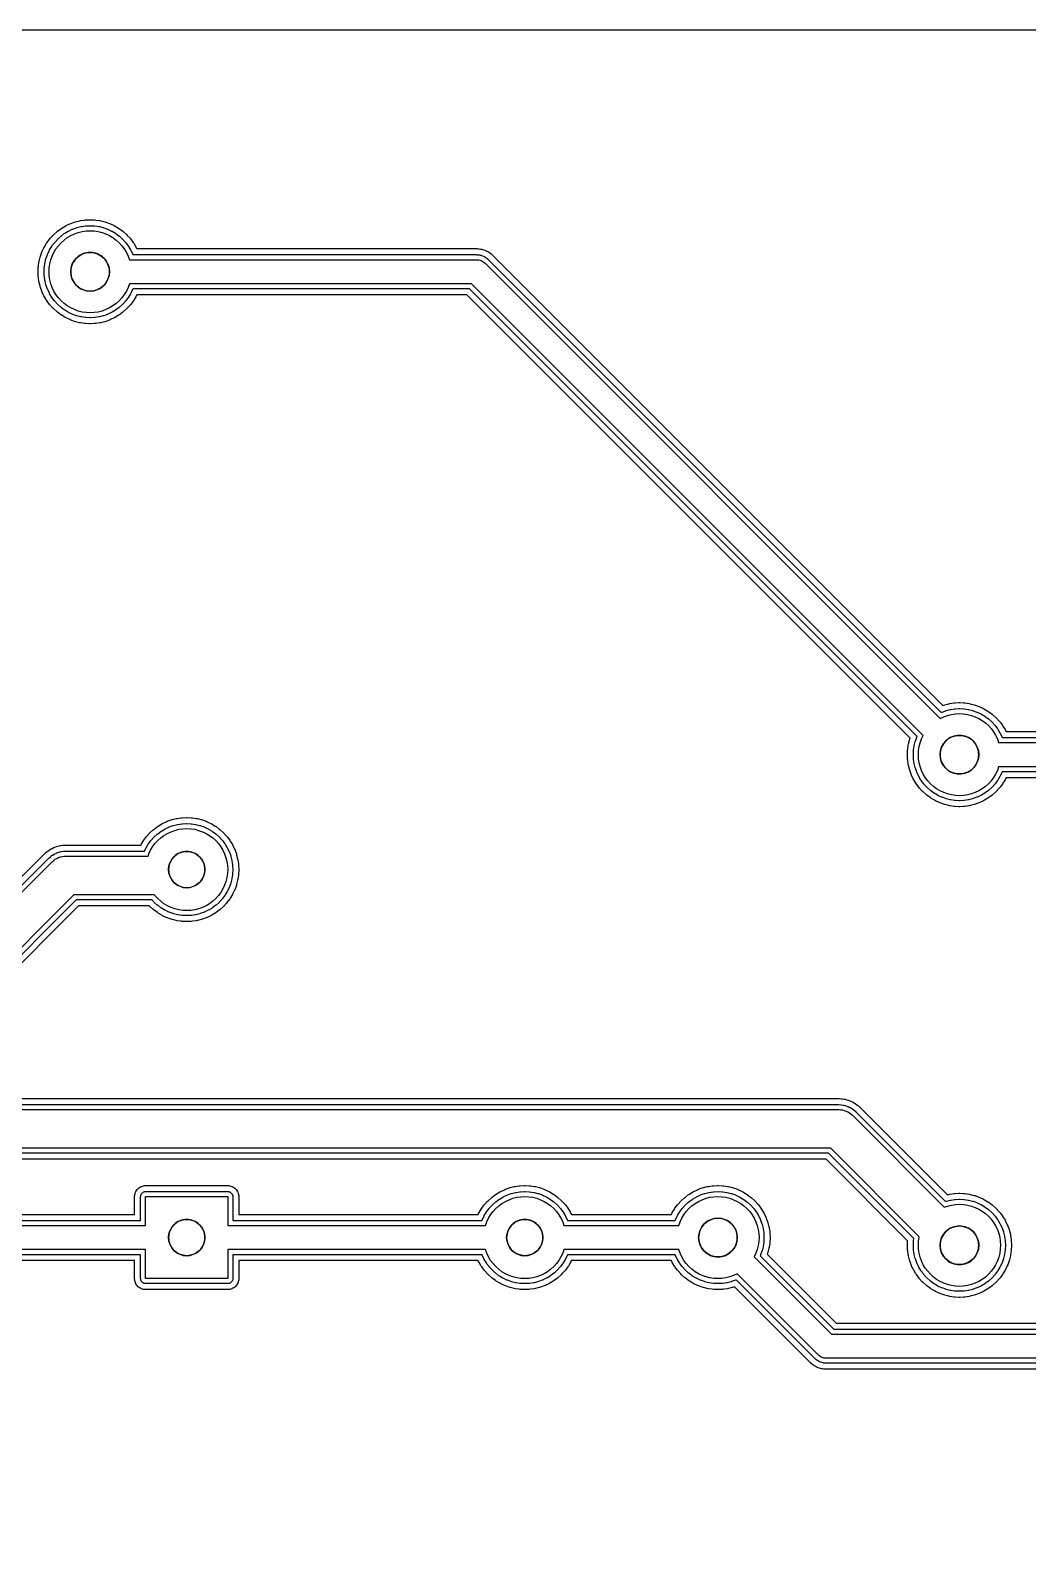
# Model space of a CAD drawing. Header units: millimetres. Extents: x -3 to 103, y -3 to 78.
# Drawn here: x 36.76 to 57.41, y 43.64 to 75 of the extents above; entities that cross this region are included whole.
import ezdxf

# ---------------------------------------------------------------- set-up
doc = ezdxf.new("R2010")
doc.units = ezdxf.units.MM
for name, color, linetype in [('COPPER', 1, 'Continuous'), ('DRILL_0p75mm', 5, 'Continuous'), ('DRILL_0p80mm', 5, 'Continuous'), ('ISO_PASS1', 2, 'Continuous'), ('ISO_PASS2', 6, 'Continuous'), ('OUTLINE', 7, 'Continuous')]:
    doc.layers.add(name, color=color, linetype=linetype)

msp = doc.modelspace()

# ---------------------------------------------------------------- linework, layer by layer
at = {"layer": 'COPPER'}
for points in [[(81.646, 59.75), (56.812, 59.75), (56.785, 59.675), (56.75, 59.599), (56.707, 59.528), (56.657, 59.461), (56.601, 59.399), (56.539, 59.343), (56.472, 59.293), (56.401, 59.25), (56.325, 59.215), (56.247, 59.187), (56.166, 59.166), (56.083, 59.154), (56, 59.15), (55.917, 59.154), (55.834, 59.166), (55.753, 59.187), (55.675, 59.215), (55.599, 59.25), (55.528, 59.293), (55.461, 59.343), (55.399, 59.399), (55.343, 59.461), (55.293, 59.528), (55.25, 59.599), (55.215, 59.675), (55.187, 59.753), (55.166, 59.834), (55.154, 59.917), (55.15, 60), (55.154, 60.083), (55.166, 60.166), (55.187, 60.247), (55.215, 60.325), (55.249, 60.398), (45.896, 69.75), (38.812, 69.75), (38.785, 69.675), (38.75, 69.599), (38.707, 69.528), (38.657, 69.461), (38.601, 69.399), (38.539, 69.343), (38.472, 69.293), (38.401, 69.25), (38.325, 69.215), (38.247, 69.187), (38.166, 69.166), (38.083, 69.154), (38, 69.15), (37.917, 69.154), (37.834, 69.166), (37.753, 69.187), (37.675, 69.215), (37.599, 69.25), (37.528, 69.293), (37.461, 69.343), (37.399, 69.399), (37.343, 69.461), (37.293, 69.528), (37.25, 69.599), (37.215, 69.675), (37.187, 69.753), (37.166, 69.834), (37.154, 69.917), (37.15, 70), (37.154, 70.083), (37.166, 70.166), (37.187, 70.247), (37.215, 70.325), (37.25, 70.401), (37.293, 70.472), (37.343, 70.539), (37.399, 70.601), (37.461, 70.657), (37.528, 70.707), (37.599, 70.75), (37.675, 70.785), (37.753, 70.813), (37.834, 70.834), (37.917, 70.846), (38, 70.85), (38.083, 70.846), (38.166, 70.834), (38.247, 70.813), (38.325, 70.785), (38.401, 70.75), (38.472, 70.707), (38.539, 70.657), (38.601, 70.601), (38.657, 70.539), (38.707, 70.472), (38.75, 70.401), (38.785, 70.325), (38.812, 70.25), (46, 70.25), (46.025, 70.249), (46.049, 70.245), (46.073, 70.239), (46.096, 70.231), (46.118, 70.22), (46.139, 70.208), (46.159, 70.193), (46.177, 70.177), (55.602, 60.751), (55.675, 60.785), (55.753, 60.813), (55.834, 60.834), (55.917, 60.846), (56, 60.85), (56.083, 60.846), (56.166, 60.834), (56.247, 60.813), (56.325, 60.785), (56.401, 60.75), (56.472, 60.707), (56.539, 60.657), (56.601, 60.601), (56.657, 60.539), (56.707, 60.472), (56.75, 60.401), (56.785, 60.325), (56.812, 60.25), (81.75, 60.25)], [(35.247, 55.813), (37.217, 57.783), (37.246, 57.809), (37.278, 57.833), (37.311, 57.853), (37.347, 57.87), (37.384, 57.883), (37.422, 57.892), (37.461, 57.898), (37.5, 57.9), (39.199, 57.9), (39.215, 57.945), (39.25, 58.021), (39.293, 58.092), (39.343, 58.159), (39.399, 58.221), (39.461, 58.277), (39.528, 58.327), (39.599, 58.37), (39.675, 58.405), (39.753, 58.433), (39.834, 58.454), (39.917, 58.466), (40, 58.47), (40.083, 58.466), (40.166, 58.454), (40.247, 58.433), (40.325, 58.405), (40.401, 58.37), (40.472, 58.327), (40.539, 58.277), (40.601, 58.221), (40.657, 58.159), (40.707, 58.092), (40.75, 58.021), (40.785, 57.945), (40.813, 57.867), (40.834, 57.786), (40.846, 57.703), (40.85, 57.62), (40.846, 57.537), (40.834, 57.454), (40.813, 57.373), (40.785, 57.295), (40.75, 57.219), (40.707, 57.148), (40.657, 57.081), (40.601, 57.019), (40.539, 56.963), (40.472, 56.913), (40.401, 56.87), (40.325, 56.835), (40.247, 56.807), (40.166, 56.786), (40.083, 56.774), (40, 56.77), (39.917, 56.774), (39.834, 56.786), (39.753, 56.807), (39.675, 56.835), (39.599, 56.87), (39.528, 56.913), (39.461, 56.963), (39.399, 57.019), (39.343, 57.081), (39.329, 57.1), (37.666, 57.1), (35.813, 55.247)], [(29.25, 52.65), (53.5, 52.65), (53.539, 52.648), (53.578, 52.642), (53.616, 52.633), (53.653, 52.62), (53.689, 52.603), (53.722, 52.583), (53.754, 52.559), (53.783, 52.533), (55.686, 50.629), (55.753, 50.653), (55.834, 50.674), (55.917, 50.686), (56, 50.69), (56.083, 50.686), (56.166, 50.674), (56.247, 50.653), (56.325, 50.625), (56.401, 50.59), (56.472, 50.547), (56.539, 50.497), (56.601, 50.441), (56.657, 50.379), (56.707, 50.312), (56.75, 50.241), (56.785, 50.165), (56.813, 50.087), (56.834, 50.006), (56.846, 49.923), (56.85, 49.84), (56.846, 49.757), (56.834, 49.674), (56.813, 49.593), (56.785, 49.515), (56.75, 49.439), (56.707, 49.368), (56.657, 49.301), (56.601, 49.239), (56.539, 49.183), (56.472, 49.133), (56.401, 49.09), (56.325, 49.055), (56.247, 49.027), (56.166, 49.006), (56.083, 48.994), (56, 48.99), (55.917, 48.994), (55.834, 49.006), (55.753, 49.027), (55.675, 49.055), (55.599, 49.09), (55.528, 49.133), (55.461, 49.183), (55.399, 49.239), (55.343, 49.301), (55.293, 49.368), (55.25, 49.439), (55.215, 49.515), (55.187, 49.593), (55.166, 49.674), (55.154, 49.757), (55.15, 49.84), (55.154, 49.923), (55.166, 50.006), (55.169, 50.016), (53.334, 51.85), (29.416, 51.85)], [(35.812, 50.25), (39.15, 50.25), (39.15, 50.85), (40.85, 50.85), (40.85, 50.25), (46.188, 50.25), (46.215, 50.325), (46.25, 50.401), (46.293, 50.472), (46.343, 50.539), (46.399, 50.601), (46.461, 50.657), (46.528, 50.707), (46.599, 50.75), (46.675, 50.785), (46.753, 50.813), (46.834, 50.834), (46.917, 50.846), (47, 50.85), (47.083, 50.846), (47.166, 50.834), (47.247, 50.813), (47.325, 50.785), (47.401, 50.75), (47.472, 50.707), (47.539, 50.657), (47.601, 50.601), (47.657, 50.539), (47.707, 50.472), (47.75, 50.401), (47.785, 50.325), (47.812, 50.25), (50.188, 50.25), (50.215, 50.325), (50.25, 50.401), (50.293, 50.472), (50.343, 50.539), (50.399, 50.601), (50.461, 50.657), (50.528, 50.707), (50.599, 50.75), (50.675, 50.785), (50.753, 50.813), (50.834, 50.834), (50.917, 50.846), (51, 50.85), (51.083, 50.846), (51.166, 50.834), (51.247, 50.813), (51.325, 50.785), (51.401, 50.75), (51.472, 50.707), (51.539, 50.657), (51.601, 50.601), (51.657, 50.539), (51.707, 50.472), (51.75, 50.401), (51.785, 50.325), (51.813, 50.247), (51.834, 50.166), (51.846, 50.083), (51.85, 50), (51.846, 49.917), (51.834, 49.834), (51.813, 49.753), (51.785, 49.675), (51.751, 49.602), (53.354, 48), (66.75, 48)], [(66.646, 47.5), (53.25, 47.5), (53.225, 47.501), (53.201, 47.505), (53.177, 47.511), (53.154, 47.519), (53.132, 47.53), (53.111, 47.542), (53.091, 47.557), (53.073, 47.573), (51.398, 49.249), (51.325, 49.215), (51.247, 49.187), (51.166, 49.166), (51.083, 49.154), (51, 49.15), (50.917, 49.154), (50.834, 49.166), (50.753, 49.187), (50.675, 49.215), (50.599, 49.25), (50.528, 49.293), (50.461, 49.343), (50.399, 49.399), (50.343, 49.461), (50.293, 49.528), (50.25, 49.599), (50.215, 49.675), (50.188, 49.75), (47.812, 49.75), (47.785, 49.675), (47.75, 49.599), (47.707, 49.528), (47.657, 49.461), (47.601, 49.399), (47.539, 49.343), (47.472, 49.293), (47.401, 49.25), (47.325, 49.215), (47.247, 49.187), (47.166, 49.166), (47.083, 49.154), (47, 49.15), (46.917, 49.154), (46.834, 49.166), (46.753, 49.187), (46.675, 49.215), (46.599, 49.25), (46.528, 49.293), (46.461, 49.343), (46.399, 49.399), (46.343, 49.461), (46.293, 49.528), (46.25, 49.599), (46.215, 49.675), (46.188, 49.75), (40.85, 49.75), (40.85, 49.15), (39.15, 49.15), (39.15, 49.75), (35.812, 49.75)]]:
    msp.add_lwpolyline(points, dxfattribs=at)
for points in [[(37.667, 70.222), (37.647, 70.189), (37.63, 70.153), (37.617, 70.116), (37.608, 70.078), (37.602, 70.039), (37.6, 70), (37.602, 69.961), (37.608, 69.922), (37.617, 69.884), (37.63, 69.847), (37.647, 69.811), (37.667, 69.778), (37.691, 69.746), (37.717, 69.717), (37.746, 69.691), (37.778, 69.667), (37.811, 69.647), (37.847, 69.63), (37.884, 69.617), (37.922, 69.608), (37.961, 69.602), (38, 69.6), (38.039, 69.602), (38.078, 69.608), (38.116, 69.617), (38.153, 69.63), (38.189, 69.647), (38.222, 69.667), (38.254, 69.691), (38.283, 69.717), (38.309, 69.746), (38.333, 69.778), (38.353, 69.811), (38.37, 69.847), (38.383, 69.884), (38.392, 69.922), (38.398, 69.961), (38.4, 70), (38.398, 70.039), (38.392, 70.078), (38.383, 70.116), (38.37, 70.153), (38.353, 70.189), (38.333, 70.222), (38.309, 70.254), (38.283, 70.283), (38.254, 70.309), (38.222, 70.333), (38.189, 70.353), (38.153, 70.37), (38.116, 70.383), (38.078, 70.392), (38.039, 70.398), (38, 70.4), (37.961, 70.398), (37.922, 70.392), (37.884, 70.383), (37.847, 70.37), (37.811, 70.353), (37.778, 70.333), (37.746, 70.309), (37.717, 70.283), (37.691, 70.254)], [(55.667, 60.222), (55.647, 60.189), (55.63, 60.153), (55.617, 60.116), (55.608, 60.078), (55.602, 60.039), (55.6, 60), (55.602, 59.961), (55.608, 59.922), (55.617, 59.884), (55.63, 59.847), (55.647, 59.811), (55.667, 59.778), (55.691, 59.746), (55.717, 59.717), (55.746, 59.691), (55.778, 59.667), (55.811, 59.647), (55.847, 59.63), (55.884, 59.617), (55.922, 59.608), (55.961, 59.602), (56, 59.6), (56.039, 59.602), (56.078, 59.608), (56.116, 59.617), (56.153, 59.63), (56.189, 59.647), (56.222, 59.667), (56.254, 59.691), (56.283, 59.717), (56.309, 59.746), (56.333, 59.778), (56.353, 59.811), (56.37, 59.847), (56.383, 59.884), (56.392, 59.922), (56.398, 59.961), (56.4, 60), (56.398, 60.039), (56.392, 60.078), (56.383, 60.116), (56.37, 60.153), (56.353, 60.189), (56.333, 60.222), (56.309, 60.254), (56.283, 60.283), (56.254, 60.309), (56.222, 60.333), (56.189, 60.353), (56.153, 60.37), (56.116, 60.383), (56.078, 60.392), (56.039, 60.398), (56, 60.4), (55.961, 60.398), (55.922, 60.392), (55.884, 60.383), (55.847, 60.37), (55.811, 60.353), (55.778, 60.333), (55.746, 60.309), (55.717, 60.283), (55.691, 60.254)], [(39.688, 57.828), (39.669, 57.797), (39.654, 57.764), (39.641, 57.729), (39.632, 57.693), (39.627, 57.657), (39.625, 57.62), (39.627, 57.583), (39.632, 57.547), (39.641, 57.511), (39.654, 57.476), (39.669, 57.443), (39.688, 57.412), (39.71, 57.382), (39.735, 57.355), (39.762, 57.33), (39.792, 57.308), (39.823, 57.289), (39.856, 57.274), (39.891, 57.261), (39.927, 57.252), (39.963, 57.247), (40, 57.245), (40.037, 57.247), (40.073, 57.252), (40.109, 57.261), (40.144, 57.274), (40.177, 57.289), (40.208, 57.308), (40.238, 57.33), (40.265, 57.355), (40.29, 57.382), (40.312, 57.412), (40.331, 57.443), (40.346, 57.476), (40.359, 57.511), (40.368, 57.547), (40.373, 57.583), (40.375, 57.62), (40.373, 57.657), (40.368, 57.693), (40.359, 57.729), (40.346, 57.764), (40.331, 57.797), (40.312, 57.828), (40.29, 57.858), (40.265, 57.885), (40.238, 57.91), (40.208, 57.932), (40.177, 57.951), (40.144, 57.966), (40.109, 57.979), (40.073, 57.988), (40.037, 57.993), (40, 57.995), (39.963, 57.993), (39.927, 57.988), (39.891, 57.979), (39.856, 57.966), (39.823, 57.951), (39.792, 57.932), (39.762, 57.91), (39.735, 57.885), (39.71, 57.858)], [(39.669, 50.177), (39.654, 50.144), (39.641, 50.109), (39.632, 50.073), (39.627, 50.037), (39.625, 50), (39.627, 49.963), (39.632, 49.927), (39.641, 49.891), (39.654, 49.856), (39.669, 49.823), (39.688, 49.792), (39.71, 49.762), (39.735, 49.735), (39.762, 49.71), (39.792, 49.688), (39.823, 49.669), (39.856, 49.654), (39.891, 49.641), (39.927, 49.632), (39.963, 49.627), (40, 49.625), (40.037, 49.627), (40.073, 49.632), (40.109, 49.641), (40.144, 49.654), (40.177, 49.669), (40.208, 49.688), (40.238, 49.71), (40.265, 49.735), (40.29, 49.762), (40.312, 49.792), (40.331, 49.823), (40.346, 49.856), (40.359, 49.891), (40.368, 49.927), (40.373, 49.963), (40.375, 50), (40.373, 50.037), (40.368, 50.073), (40.359, 50.109), (40.346, 50.144), (40.331, 50.177), (40.312, 50.208), (40.29, 50.238), (40.265, 50.265), (40.238, 50.29), (40.208, 50.312), (40.177, 50.331), (40.144, 50.346), (40.109, 50.359), (40.073, 50.368), (40.037, 50.373), (40, 50.375), (39.963, 50.373), (39.927, 50.368), (39.891, 50.359), (39.856, 50.346), (39.823, 50.331), (39.792, 50.312), (39.762, 50.29), (39.735, 50.265), (39.71, 50.238), (39.688, 50.208)], [(46.688, 50.208), (46.669, 50.177), (46.654, 50.144), (46.641, 50.109), (46.632, 50.073), (46.627, 50.037), (46.625, 50), (46.627, 49.963), (46.632, 49.927), (46.641, 49.891), (46.654, 49.856), (46.669, 49.823), (46.688, 49.792), (46.71, 49.762), (46.735, 49.735), (46.762, 49.71), (46.792, 49.688), (46.823, 49.669), (46.856, 49.654), (46.891, 49.641), (46.927, 49.632), (46.963, 49.627), (47, 49.625), (47.037, 49.627), (47.073, 49.632), (47.109, 49.641), (47.144, 49.654), (47.177, 49.669), (47.208, 49.688), (47.238, 49.71), (47.265, 49.735), (47.29, 49.762), (47.312, 49.792), (47.331, 49.823), (47.346, 49.856), (47.359, 49.891), (47.368, 49.927), (47.373, 49.963), (47.375, 50), (47.373, 50.037), (47.368, 50.073), (47.359, 50.109), (47.346, 50.144), (47.331, 50.177), (47.312, 50.208), (47.29, 50.238), (47.265, 50.265), (47.238, 50.29), (47.208, 50.312), (47.177, 50.331), (47.144, 50.346), (47.109, 50.359), (47.073, 50.368), (47.037, 50.373), (47, 50.375), (46.963, 50.373), (46.927, 50.368), (46.891, 50.359), (46.856, 50.346), (46.823, 50.331), (46.792, 50.312), (46.762, 50.29), (46.735, 50.265), (46.71, 50.238)], [(50.647, 50.189), (50.63, 50.153), (50.617, 50.116), (50.608, 50.078), (50.602, 50.039), (50.6, 50), (50.602, 49.961), (50.608, 49.922), (50.617, 49.884), (50.63, 49.847), (50.647, 49.811), (50.667, 49.778), (50.691, 49.746), (50.717, 49.717), (50.746, 49.691), (50.778, 49.667), (50.811, 49.647), (50.847, 49.63), (50.884, 49.617), (50.922, 49.608), (50.961, 49.602), (51, 49.6), (51.039, 49.602), (51.078, 49.608), (51.116, 49.617), (51.153, 49.63), (51.189, 49.647), (51.222, 49.667), (51.254, 49.691), (51.283, 49.717), (51.309, 49.746), (51.333, 49.778), (51.353, 49.811), (51.37, 49.847), (51.383, 49.884), (51.392, 49.922), (51.398, 49.961), (51.4, 50), (51.398, 50.039), (51.392, 50.078), (51.383, 50.116), (51.37, 50.153), (51.353, 50.189), (51.333, 50.222), (51.309, 50.254), (51.283, 50.283), (51.254, 50.309), (51.222, 50.333), (51.189, 50.353), (51.153, 50.37), (51.116, 50.383), (51.078, 50.392), (51.039, 50.398), (51, 50.4), (50.961, 50.398), (50.922, 50.392), (50.884, 50.383), (50.847, 50.37), (50.811, 50.353), (50.778, 50.333), (50.746, 50.309), (50.717, 50.283), (50.691, 50.254), (50.667, 50.222)], [(55.667, 50.062), (55.647, 50.029), (55.63, 49.993), (55.617, 49.956), (55.608, 49.918), (55.602, 49.879), (55.6, 49.84), (55.602, 49.801), (55.608, 49.762), (55.617, 49.724), (55.63, 49.687), (55.647, 49.651), (55.667, 49.618), (55.691, 49.586), (55.717, 49.557), (55.746, 49.531), (55.778, 49.507), (55.811, 49.487), (55.847, 49.47), (55.884, 49.457), (55.922, 49.448), (55.961, 49.442), (56, 49.44), (56.039, 49.442), (56.078, 49.448), (56.116, 49.457), (56.153, 49.47), (56.189, 49.487), (56.222, 49.507), (56.254, 49.531), (56.283, 49.557), (56.309, 49.586), (56.333, 49.618), (56.353, 49.651), (56.37, 49.687), (56.383, 49.724), (56.392, 49.762), (56.398, 49.801), (56.4, 49.84), (56.398, 49.879), (56.392, 49.918), (56.383, 49.956), (56.37, 49.993), (56.353, 50.029), (56.333, 50.062), (56.309, 50.094), (56.283, 50.123), (56.254, 50.149), (56.222, 50.173), (56.189, 50.193), (56.153, 50.21), (56.116, 50.223), (56.078, 50.232), (56.039, 50.238), (56, 50.24), (55.961, 50.238), (55.922, 50.232), (55.884, 50.223), (55.847, 50.21), (55.811, 50.193), (55.778, 50.173), (55.746, 50.149), (55.717, 50.123), (55.691, 50.094)]]:
    msp.add_lwpolyline(points, close=True, dxfattribs=at)
at = {"layer": 'DRILL_0p75mm'}
for centre in [(40, 57.62), (40, 50), (47, 50)]:
    msp.add_circle(centre, 0.375, dxfattribs=at)
at = {"layer": 'DRILL_0p80mm'}
for centre in [(38, 70), (56, 60), (51, 50), (56, 49.84)]:
    msp.add_circle(centre, 0.4, dxfattribs=at)
at = {"layer": 'ISO_PASS1'}
for points in [[(81.604, 59.646), (56.885, 59.646), (56.883, 59.64), (56.879, 59.63), (56.843, 59.555), (56.838, 59.546), (56.796, 59.475), (56.79, 59.466), (56.74, 59.399), (56.734, 59.391), (56.678, 59.329), (56.671, 59.322), (56.609, 59.266), (56.601, 59.26), (56.534, 59.21), (56.525, 59.204), (56.454, 59.162), (56.445, 59.157), (56.37, 59.121), (56.36, 59.117), (56.282, 59.089), (56.272, 59.086), (56.191, 59.066), (56.181, 59.064), (56.099, 59.052), (56.088, 59.051), (56.005, 59.047), (55.995, 59.047), (55.912, 59.051), (55.901, 59.052), (55.819, 59.064), (55.809, 59.066), (55.728, 59.086), (55.718, 59.089), (55.64, 59.117), (55.63, 59.121), (55.555, 59.157), (55.546, 59.162), (55.475, 59.204), (55.466, 59.21), (55.399, 59.26), (55.391, 59.266), (55.329, 59.322), (55.322, 59.329), (55.266, 59.391), (55.26, 59.399), (55.21, 59.466), (55.204, 59.475), (55.162, 59.546), (55.157, 59.555), (55.121, 59.63), (55.117, 59.64), (55.089, 59.718), (55.086, 59.728), (55.066, 59.809), (55.064, 59.819), (55.052, 59.901), (55.051, 59.912), (55.047, 59.995), (55.047, 60.005), (55.051, 60.088), (55.052, 60.099), (55.064, 60.181), (55.066, 60.191), (55.086, 60.272), (55.089, 60.282), (55.117, 60.36), (55.121, 60.37), (55.124, 60.376), (45.854, 69.646), (38.885, 69.646), (38.883, 69.64), (38.879, 69.63), (38.843, 69.555), (38.838, 69.546), (38.796, 69.475), (38.79, 69.466), (38.74, 69.399), (38.734, 69.391), (38.678, 69.329), (38.671, 69.322), (38.609, 69.266), (38.601, 69.26), (38.534, 69.21), (38.525, 69.204), (38.454, 69.162), (38.445, 69.157), (38.37, 69.121), (38.36, 69.117), (38.282, 69.089), (38.272, 69.086), (38.191, 69.066), (38.181, 69.064), (38.099, 69.052), (38.088, 69.051), (38.005, 69.047), (37.995, 69.047), (37.912, 69.051), (37.901, 69.052), (37.819, 69.064), (37.809, 69.066), (37.728, 69.086), (37.718, 69.089), (37.64, 69.117), (37.63, 69.121), (37.555, 69.157), (37.546, 69.162), (37.475, 69.204), (37.466, 69.21), (37.399, 69.26), (37.391, 69.266), (37.329, 69.322), (37.322, 69.329), (37.266, 69.391), (37.26, 69.399), (37.21, 69.466), (37.204, 69.475), (37.162, 69.546), (37.157, 69.555), (37.121, 69.63), (37.117, 69.64), (37.089, 69.718), (37.086, 69.728), (37.066, 69.809), (37.064, 69.819), (37.052, 69.901), (37.051, 69.912), (37.047, 69.995), (37.047, 70.005), (37.051, 70.088), (37.052, 70.099), (37.064, 70.181), (37.066, 70.191), (37.086, 70.272), (37.089, 70.282), (37.117, 70.36), (37.121, 70.37), (37.157, 70.445), (37.162, 70.454), (37.204, 70.525), (37.21, 70.534), (37.26, 70.601), (37.266, 70.609), (37.322, 70.671), (37.329, 70.678), (37.391, 70.734), (37.399, 70.74), (37.466, 70.79), (37.475, 70.796), (37.546, 70.838), (37.555, 70.843), (37.63, 70.879), (37.64, 70.883), (37.718, 70.911), (37.728, 70.914), (37.809, 70.934), (37.819, 70.936), (37.901, 70.948), (37.912, 70.949), (37.995, 70.953), (38.005, 70.953), (38.088, 70.949), (38.099, 70.948), (38.181, 70.936), (38.191, 70.934), (38.272, 70.914), (38.282, 70.911), (38.36, 70.883), (38.37, 70.879), (38.445, 70.843), (38.454, 70.838), (38.525, 70.796), (38.534, 70.79), (38.601, 70.74), (38.609, 70.734), (38.671, 70.678), (38.678, 70.671), (38.734, 70.609), (38.74, 70.601), (38.79, 70.534), (38.796, 70.525), (38.838, 70.454), (38.843, 70.445), (38.879, 70.37), (38.883, 70.36), (38.885, 70.354), (46, 70.354), (46.005, 70.353), (46.03, 70.352), (46.04, 70.351), (46.064, 70.348), (46.074, 70.346), (46.098, 70.34), (46.107, 70.337), (46.131, 70.329), (46.14, 70.325), (46.162, 70.314), (46.171, 70.309), (46.192, 70.297), (46.201, 70.291), (46.22, 70.276), (46.228, 70.27), (46.246, 70.254), (46.25, 70.25), (55.624, 60.876), (55.63, 60.879), (55.64, 60.883), (55.718, 60.911), (55.728, 60.914), (55.809, 60.934), (55.819, 60.936), (55.901, 60.948), (55.912, 60.949), (55.995, 60.953), (56.005, 60.953), (56.088, 60.949), (56.099, 60.948), (56.181, 60.936), (56.191, 60.934), (56.272, 60.914), (56.282, 60.911), (56.36, 60.883), (56.37, 60.879), (56.445, 60.843), (56.454, 60.838), (56.525, 60.796), (56.534, 60.79), (56.601, 60.74), (56.609, 60.734), (56.671, 60.678), (56.678, 60.671), (56.734, 60.609), (56.74, 60.601), (56.79, 60.534), (56.796, 60.525), (56.838, 60.454), (56.843, 60.445), (56.879, 60.37), (56.883, 60.36), (56.885, 60.354), (81.75, 60.354)], [(35.215, 55.928), (37.144, 57.856), (37.148, 57.86), (37.177, 57.886), (37.185, 57.892), (37.216, 57.916), (37.225, 57.921), (37.258, 57.942), (37.267, 57.946), (37.303, 57.963), (37.312, 57.967), (37.349, 57.98), (37.359, 57.983), (37.397, 57.993), (37.407, 57.995), (37.446, 58.001), (37.456, 58.002), (37.495, 58.003), (37.5, 58.004), (39.128, 58.004), (39.157, 58.065), (39.162, 58.074), (39.204, 58.145), (39.21, 58.154), (39.26, 58.221), (39.266, 58.229), (39.322, 58.291), (39.329, 58.298), (39.391, 58.354), (39.399, 58.36), (39.466, 58.41), (39.475, 58.416), (39.546, 58.458), (39.555, 58.463), (39.63, 58.499), (39.64, 58.503), (39.718, 58.531), (39.728, 58.534), (39.809, 58.554), (39.819, 58.556), (39.901, 58.568), (39.912, 58.569), (39.995, 58.573), (40.005, 58.573), (40.088, 58.569), (40.099, 58.568), (40.181, 58.556), (40.191, 58.554), (40.272, 58.534), (40.282, 58.531), (40.36, 58.503), (40.37, 58.499), (40.445, 58.463), (40.454, 58.458), (40.525, 58.416), (40.534, 58.41), (40.601, 58.36), (40.609, 58.354), (40.671, 58.298), (40.678, 58.291), (40.734, 58.229), (40.74, 58.221), (40.79, 58.154), (40.796, 58.145), (40.838, 58.074), (40.843, 58.065), (40.879, 57.99), (40.883, 57.98), (40.911, 57.902), (40.914, 57.892), (40.934, 57.811), (40.936, 57.801), (40.948, 57.719), (40.949, 57.708), (40.953, 57.625), (40.953, 57.615), (40.949, 57.532), (40.948, 57.521), (40.936, 57.439), (40.934, 57.429), (40.914, 57.348), (40.911, 57.338), (40.883, 57.26), (40.879, 57.25), (40.843, 57.175), (40.838, 57.166), (40.796, 57.095), (40.79, 57.086), (40.74, 57.019), (40.734, 57.011), (40.678, 56.949), (40.671, 56.942), (40.609, 56.886), (40.601, 56.88), (40.534, 56.83), (40.525, 56.824), (40.454, 56.782), (40.445, 56.777), (40.37, 56.741), (40.36, 56.737), (40.282, 56.709), (40.272, 56.706), (40.191, 56.686), (40.181, 56.684), (40.099, 56.672), (40.088, 56.671), (40.005, 56.667), (39.995, 56.667), (39.912, 56.671), (39.901, 56.672), (39.819, 56.684), (39.809, 56.686), (39.728, 56.706), (39.718, 56.709), (39.64, 56.737), (39.63, 56.741), (39.555, 56.777), (39.546, 56.782), (39.475, 56.824), (39.466, 56.83), (39.399, 56.88), (39.391, 56.886), (39.329, 56.942), (39.322, 56.949), (39.28, 56.996), (37.709, 56.996), (35.928, 55.216)], [(29.25, 52.754), (53.5, 52.754), (53.505, 52.753), (53.544, 52.752), (53.554, 52.751), (53.593, 52.745), (53.603, 52.743), (53.641, 52.733), (53.651, 52.73), (53.688, 52.717), (53.697, 52.713), (53.733, 52.696), (53.742, 52.692), (53.775, 52.671), (53.784, 52.666), (53.815, 52.642), (53.823, 52.636), (53.852, 52.61), (53.856, 52.606), (55.713, 50.749), (55.718, 50.751), (55.728, 50.754), (55.809, 50.774), (55.819, 50.776), (55.901, 50.788), (55.912, 50.789), (55.995, 50.793), (56.005, 50.793), (56.088, 50.789), (56.099, 50.788), (56.181, 50.776), (56.191, 50.774), (56.272, 50.754), (56.282, 50.751), (56.36, 50.723), (56.37, 50.719), (56.445, 50.683), (56.454, 50.678), (56.525, 50.636), (56.534, 50.63), (56.601, 50.58), (56.609, 50.574), (56.671, 50.518), (56.678, 50.511), (56.734, 50.449), (56.74, 50.441), (56.79, 50.374), (56.796, 50.365), (56.838, 50.294), (56.843, 50.285), (56.879, 50.21), (56.883, 50.2), (56.911, 50.122), (56.914, 50.112), (56.934, 50.031), (56.936, 50.021), (56.948, 49.939), (56.949, 49.928), (56.953, 49.845), (56.953, 49.835), (56.949, 49.752), (56.948, 49.741), (56.936, 49.659), (56.934, 49.649), (56.914, 49.568), (56.911, 49.558), (56.883, 49.48), (56.879, 49.47), (56.843, 49.395), (56.838, 49.386), (56.796, 49.315), (56.79, 49.306), (56.74, 49.239), (56.734, 49.231), (56.678, 49.169), (56.671, 49.162), (56.609, 49.106), (56.601, 49.1), (56.534, 49.05), (56.525, 49.044), (56.454, 49.002), (56.445, 48.997), (56.37, 48.961), (56.36, 48.957), (56.282, 48.929), (56.272, 48.926), (56.191, 48.906), (56.181, 48.904), (56.099, 48.892), (56.088, 48.891), (56.005, 48.887), (55.995, 48.887), (55.912, 48.891), (55.901, 48.892), (55.819, 48.904), (55.809, 48.906), (55.728, 48.926), (55.718, 48.929), (55.64, 48.957), (55.63, 48.961), (55.555, 48.997), (55.546, 49.002), (55.475, 49.044), (55.466, 49.05), (55.399, 49.1), (55.391, 49.106), (55.329, 49.162), (55.322, 49.169), (55.266, 49.231), (55.26, 49.239), (55.21, 49.306), (55.204, 49.315), (55.162, 49.386), (55.157, 49.395), (55.121, 49.47), (55.117, 49.48), (55.089, 49.558), (55.086, 49.568), (55.066, 49.649), (55.064, 49.659), (55.052, 49.741), (55.051, 49.752), (55.047, 49.835), (55.047, 49.845), (55.051, 49.928), (55.052, 49.939), (55.058, 49.98), (53.291, 51.746), (29.459, 51.746)], [(35.885, 50.354), (39.046, 50.354), (39.046, 50.85), (39.047, 50.86), (39.048, 50.87), (39.051, 50.88), (39.054, 50.89), (39.059, 50.899), (39.064, 50.908), (39.07, 50.916), (39.077, 50.923), (39.084, 50.93), (39.092, 50.936), (39.101, 50.941), (39.11, 50.946), (39.12, 50.949), (39.13, 50.952), (39.14, 50.953), (39.15, 50.954), (40.85, 50.954), (40.86, 50.953), (40.87, 50.952), (40.88, 50.949), (40.89, 50.946), (40.899, 50.941), (40.908, 50.936), (40.916, 50.93), (40.923, 50.923), (40.93, 50.916), (40.936, 50.908), (40.941, 50.899), (40.946, 50.89), (40.949, 50.88), (40.952, 50.87), (40.953, 50.86), (40.954, 50.85), (40.954, 50.354), (46.115, 50.354), (46.117, 50.36), (46.121, 50.37), (46.157, 50.445), (46.162, 50.454), (46.204, 50.525), (46.21, 50.534), (46.26, 50.601), (46.266, 50.609), (46.322, 50.671), (46.329, 50.678), (46.391, 50.734), (46.399, 50.74), (46.466, 50.79), (46.475, 50.796), (46.546, 50.838), (46.555, 50.843), (46.63, 50.879), (46.64, 50.883), (46.718, 50.911), (46.728, 50.914), (46.809, 50.934), (46.819, 50.936), (46.901, 50.948), (46.912, 50.949), (46.995, 50.953), (47.005, 50.953), (47.088, 50.949), (47.099, 50.948), (47.181, 50.936), (47.191, 50.934), (47.272, 50.914), (47.282, 50.911), (47.36, 50.883), (47.37, 50.879), (47.445, 50.843), (47.454, 50.838), (47.525, 50.796), (47.534, 50.79), (47.601, 50.74), (47.609, 50.734), (47.671, 50.678), (47.678, 50.671), (47.734, 50.609), (47.74, 50.601), (47.79, 50.534), (47.796, 50.525), (47.838, 50.454), (47.843, 50.445), (47.879, 50.37), (47.883, 50.36), (47.885, 50.354), (50.115, 50.354), (50.117, 50.36), (50.121, 50.37), (50.157, 50.445), (50.162, 50.454), (50.204, 50.525), (50.21, 50.534), (50.26, 50.601), (50.266, 50.609), (50.322, 50.671), (50.329, 50.678), (50.391, 50.734), (50.399, 50.74), (50.466, 50.79), (50.475, 50.796), (50.546, 50.838), (50.555, 50.843), (50.63, 50.879), (50.64, 50.883), (50.718, 50.911), (50.728, 50.914), (50.809, 50.934), (50.819, 50.936), (50.901, 50.948), (50.912, 50.949), (50.995, 50.953), (51.005, 50.953), (51.088, 50.949), (51.099, 50.948), (51.181, 50.936), (51.191, 50.934), (51.272, 50.914), (51.282, 50.911), (51.36, 50.883), (51.37, 50.879), (51.445, 50.843), (51.454, 50.838), (51.525, 50.796), (51.534, 50.79), (51.601, 50.74), (51.609, 50.734), (51.671, 50.678), (51.678, 50.671), (51.734, 50.609), (51.74, 50.601), (51.79, 50.534), (51.796, 50.525), (51.838, 50.454), (51.843, 50.445), (51.879, 50.37), (51.883, 50.36), (51.911, 50.282), (51.914, 50.272), (51.934, 50.191), (51.936, 50.181), (51.948, 50.099), (51.949, 50.088), (51.953, 50.005), (51.953, 49.995), (51.949, 49.912), (51.948, 49.901), (51.936, 49.819), (51.934, 49.809), (51.914, 49.728), (51.911, 49.718), (51.883, 49.64), (51.879, 49.63), (51.876, 49.624), (53.396, 48.104), (66.75, 48.104)], [(66.604, 47.396), (53.25, 47.396), (53.245, 47.397), (53.22, 47.398), (53.21, 47.399), (53.186, 47.402), (53.176, 47.404), (53.152, 47.41), (53.143, 47.413), (53.119, 47.421), (53.11, 47.425), (53.088, 47.436), (53.079, 47.441), (53.058, 47.453), (53.049, 47.459), (53.03, 47.474), (53.022, 47.48), (53.004, 47.496), (53, 47.5), (51.376, 49.124), (51.37, 49.121), (51.36, 49.117), (51.282, 49.089), (51.272, 49.086), (51.191, 49.066), (51.181, 49.064), (51.099, 49.052), (51.088, 49.051), (51.005, 49.047), (50.995, 49.047), (50.912, 49.051), (50.901, 49.052), (50.819, 49.064), (50.809, 49.066), (50.728, 49.086), (50.718, 49.089), (50.64, 49.117), (50.63, 49.121), (50.555, 49.157), (50.546, 49.162), (50.475, 49.204), (50.466, 49.21), (50.399, 49.26), (50.391, 49.266), (50.329, 49.322), (50.322, 49.329), (50.266, 49.391), (50.26, 49.399), (50.21, 49.466), (50.204, 49.475), (50.162, 49.546), (50.157, 49.555), (50.121, 49.63), (50.117, 49.64), (50.115, 49.646), (47.885, 49.646), (47.883, 49.64), (47.879, 49.63), (47.843, 49.555), (47.838, 49.546), (47.796, 49.475), (47.79, 49.466), (47.74, 49.399), (47.734, 49.391), (47.678, 49.329), (47.671, 49.322), (47.609, 49.266), (47.601, 49.26), (47.534, 49.21), (47.525, 49.204), (47.454, 49.162), (47.445, 49.157), (47.37, 49.121), (47.36, 49.117), (47.282, 49.089), (47.272, 49.086), (47.191, 49.066), (47.181, 49.064), (47.099, 49.052), (47.088, 49.051), (47.005, 49.047), (46.995, 49.047), (46.912, 49.051), (46.901, 49.052), (46.819, 49.064), (46.809, 49.066), (46.728, 49.086), (46.718, 49.089), (46.64, 49.117), (46.63, 49.121), (46.555, 49.157), (46.546, 49.162), (46.475, 49.204), (46.466, 49.21), (46.399, 49.26), (46.391, 49.266), (46.329, 49.322), (46.322, 49.329), (46.266, 49.391), (46.26, 49.399), (46.21, 49.466), (46.204, 49.475), (46.162, 49.546), (46.157, 49.555), (46.121, 49.63), (46.117, 49.64), (46.115, 49.646), (40.954, 49.646), (40.954, 49.15), (40.953, 49.14), (40.952, 49.13), (40.949, 49.12), (40.946, 49.11), (40.941, 49.101), (40.936, 49.092), (40.93, 49.084), (40.923, 49.077), (40.916, 49.07), (40.908, 49.064), (40.899, 49.059), (40.89, 49.054), (40.88, 49.051), (40.87, 49.048), (40.86, 49.047), (40.85, 49.046), (39.15, 49.046), (39.14, 49.047), (39.13, 49.048), (39.12, 49.051), (39.11, 49.054), (39.101, 49.059), (39.092, 49.064), (39.084, 49.07), (39.077, 49.077), (39.07, 49.084), (39.064, 49.092), (39.059, 49.101), (39.054, 49.11), (39.051, 49.12), (39.048, 49.13), (39.047, 49.14), (39.046, 49.15), (39.046, 49.646), (35.885, 49.646)]]:
    msp.add_lwpolyline(points, dxfattribs=at)
at = {"layer": 'ISO_PASS2'}
for points in [[(81.552, 59.522), (56.965, 59.522), (56.956, 59.502), (56.945, 59.482), (56.902, 59.411), (56.89, 59.392), (56.84, 59.325), (56.826, 59.308), (56.77, 59.246), (56.754, 59.23), (56.692, 59.174), (56.675, 59.16), (56.608, 59.11), (56.589, 59.098), (56.518, 59.055), (56.498, 59.044), (56.423, 59.009), (56.402, 59), (56.324, 58.972), (56.302, 58.966), (56.221, 58.945), (56.199, 58.941), (56.117, 58.929), (56.094, 58.926), (56.011, 58.922), (55.989, 58.922), (55.906, 58.926), (55.883, 58.929), (55.801, 58.941), (55.779, 58.945), (55.698, 58.966), (55.676, 58.972), (55.598, 59), (55.577, 59.009), (55.502, 59.044), (55.482, 59.055), (55.411, 59.098), (55.392, 59.11), (55.325, 59.16), (55.308, 59.174), (55.246, 59.23), (55.23, 59.246), (55.174, 59.308), (55.16, 59.325), (55.11, 59.392), (55.098, 59.411), (55.055, 59.482), (55.044, 59.502), (55.009, 59.577), (55, 59.598), (54.972, 59.676), (54.966, 59.698), (54.945, 59.779), (54.941, 59.801), (54.929, 59.883), (54.926, 59.906), (54.922, 59.989), (54.922, 60.011), (54.926, 60.094), (54.929, 60.117), (54.941, 60.199), (54.945, 60.221), (54.966, 60.302), (54.972, 60.324), (54.98, 60.345), (45.802, 69.522), (38.965, 69.522), (38.956, 69.502), (38.945, 69.482), (38.902, 69.411), (38.89, 69.392), (38.84, 69.325), (38.826, 69.308), (38.77, 69.246), (38.754, 69.23), (38.692, 69.174), (38.675, 69.16), (38.608, 69.11), (38.589, 69.098), (38.518, 69.055), (38.498, 69.044), (38.423, 69.009), (38.402, 69), (38.324, 68.972), (38.302, 68.966), (38.221, 68.945), (38.199, 68.941), (38.117, 68.929), (38.094, 68.926), (38.011, 68.922), (37.989, 68.922), (37.906, 68.926), (37.883, 68.929), (37.801, 68.941), (37.779, 68.945), (37.698, 68.966), (37.676, 68.972), (37.598, 69), (37.577, 69.009), (37.502, 69.044), (37.482, 69.055), (37.411, 69.098), (37.392, 69.11), (37.325, 69.16), (37.308, 69.174), (37.246, 69.23), (37.23, 69.246), (37.174, 69.308), (37.16, 69.325), (37.11, 69.392), (37.098, 69.411), (37.055, 69.482), (37.044, 69.502), (37.009, 69.577), (37, 69.598), (36.972, 69.676), (36.966, 69.698), (36.945, 69.779), (36.941, 69.801), (36.929, 69.883), (36.926, 69.906), (36.922, 69.989), (36.922, 70.011), (36.926, 70.094), (36.929, 70.117), (36.941, 70.199), (36.945, 70.221), (36.966, 70.302), (36.972, 70.324), (37, 70.402), (37.009, 70.423), (37.044, 70.498), (37.055, 70.518), (37.098, 70.589), (37.11, 70.608), (37.16, 70.675), (37.174, 70.692), (37.23, 70.754), (37.246, 70.77), (37.308, 70.826), (37.325, 70.84), (37.392, 70.89), (37.411, 70.902), (37.482, 70.945), (37.502, 70.956), (37.577, 70.991), (37.598, 71), (37.676, 71.028), (37.698, 71.034), (37.779, 71.055), (37.801, 71.059), (37.883, 71.071), (37.906, 71.074), (37.989, 71.078), (38.011, 71.078), (38.094, 71.074), (38.117, 71.071), (38.199, 71.059), (38.221, 71.055), (38.302, 71.034), (38.324, 71.028), (38.402, 71), (38.423, 70.991), (38.498, 70.956), (38.518, 70.945), (38.589, 70.902), (38.608, 70.89), (38.675, 70.84), (38.692, 70.826), (38.754, 70.77), (38.77, 70.754), (38.826, 70.692), (38.84, 70.675), (38.89, 70.608), (38.902, 70.589), (38.945, 70.518), (38.956, 70.498), (38.965, 70.478), (46, 70.478), (46.011, 70.478), (46.036, 70.476), (46.058, 70.474), (46.082, 70.471), (46.104, 70.466), (46.128, 70.46), (46.149, 70.454), (46.172, 70.446), (46.193, 70.437), (46.215, 70.426), (46.235, 70.416), (46.256, 70.403), (46.275, 70.391), (46.294, 70.376), (46.312, 70.362), (46.33, 70.346), (46.338, 70.338), (55.655, 61.02), (55.676, 61.028), (55.698, 61.034), (55.779, 61.055), (55.801, 61.059), (55.883, 61.071), (55.906, 61.074), (55.989, 61.078), (56.011, 61.078), (56.094, 61.074), (56.117, 61.071), (56.199, 61.059), (56.221, 61.055), (56.302, 61.034), (56.324, 61.028), (56.402, 61), (56.423, 60.991), (56.498, 60.956), (56.518, 60.945), (56.589, 60.902), (56.608, 60.89), (56.675, 60.84), (56.692, 60.826), (56.754, 60.77), (56.77, 60.754), (56.826, 60.692), (56.84, 60.675), (56.89, 60.608), (56.902, 60.589), (56.945, 60.518), (56.956, 60.498), (56.965, 60.478), (81.75, 60.478)], [(35.174, 56.063), (37.056, 57.944), (37.064, 57.952), (37.093, 57.978), (37.11, 57.992), (37.142, 58.016), (37.161, 58.028), (37.194, 58.048), (37.214, 58.059), (37.249, 58.076), (37.27, 58.084), (37.307, 58.097), (37.329, 58.104), (37.367, 58.113), (37.389, 58.118), (37.427, 58.124), (37.45, 58.126), (37.489, 58.128), (37.5, 58.128), (39.05, 58.128), (39.055, 58.138), (39.098, 58.209), (39.11, 58.228), (39.16, 58.295), (39.174, 58.312), (39.23, 58.374), (39.246, 58.39), (39.308, 58.446), (39.325, 58.46), (39.392, 58.51), (39.411, 58.522), (39.482, 58.565), (39.502, 58.576), (39.577, 58.611), (39.598, 58.62), (39.676, 58.648), (39.698, 58.654), (39.779, 58.675), (39.801, 58.679), (39.883, 58.691), (39.906, 58.694), (39.989, 58.698), (40.011, 58.698), (40.094, 58.694), (40.117, 58.691), (40.199, 58.679), (40.221, 58.675), (40.302, 58.654), (40.324, 58.648), (40.402, 58.62), (40.423, 58.611), (40.498, 58.576), (40.518, 58.565), (40.589, 58.522), (40.608, 58.51), (40.675, 58.46), (40.692, 58.446), (40.754, 58.39), (40.77, 58.374), (40.826, 58.312), (40.84, 58.295), (40.89, 58.228), (40.902, 58.209), (40.945, 58.138), (40.956, 58.118), (40.991, 58.043), (41, 58.022), (41.028, 57.944), (41.034, 57.922), (41.055, 57.841), (41.059, 57.819), (41.071, 57.737), (41.074, 57.714), (41.078, 57.631), (41.078, 57.609), (41.074, 57.526), (41.071, 57.503), (41.059, 57.421), (41.055, 57.399), (41.034, 57.318), (41.028, 57.296), (41, 57.218), (40.991, 57.197), (40.956, 57.122), (40.945, 57.102), (40.902, 57.031), (40.89, 57.012), (40.84, 56.945), (40.826, 56.928), (40.77, 56.866), (40.754, 56.85), (40.692, 56.794), (40.675, 56.78), (40.608, 56.73), (40.589, 56.718), (40.518, 56.675), (40.498, 56.664), (40.423, 56.629), (40.402, 56.62), (40.324, 56.592), (40.302, 56.586), (40.221, 56.565), (40.199, 56.561), (40.117, 56.549), (40.094, 56.546), (40.011, 56.542), (39.989, 56.542), (39.906, 56.546), (39.883, 56.549), (39.801, 56.561), (39.779, 56.565), (39.698, 56.586), (39.676, 56.592), (39.598, 56.62), (39.577, 56.629), (39.502, 56.664), (39.482, 56.675), (39.411, 56.718), (39.392, 56.73), (39.325, 56.78), (39.308, 56.794), (39.246, 56.85), (39.23, 56.866), (39.224, 56.872), (37.76, 56.872), (36.063, 55.175)], [(29.25, 52.878), (53.5, 52.878), (53.511, 52.878), (53.55, 52.876), (53.573, 52.874), (53.611, 52.868), (53.633, 52.863), (53.671, 52.854), (53.693, 52.847), (53.73, 52.834), (53.751, 52.826), (53.786, 52.809), (53.806, 52.798), (53.839, 52.778), (53.858, 52.766), (53.89, 52.742), (53.907, 52.728), (53.936, 52.702), (53.944, 52.694), (55.75, 50.888), (55.779, 50.895), (55.801, 50.899), (55.883, 50.911), (55.906, 50.914), (55.989, 50.918), (56.011, 50.918), (56.094, 50.914), (56.117, 50.911), (56.199, 50.899), (56.221, 50.895), (56.302, 50.874), (56.324, 50.868), (56.402, 50.84), (56.423, 50.831), (56.498, 50.796), (56.518, 50.785), (56.589, 50.742), (56.608, 50.73), (56.675, 50.68), (56.692, 50.666), (56.754, 50.61), (56.77, 50.594), (56.826, 50.532), (56.84, 50.515), (56.89, 50.448), (56.902, 50.429), (56.945, 50.358), (56.956, 50.338), (56.991, 50.263), (57, 50.242), (57.028, 50.164), (57.034, 50.142), (57.055, 50.061), (57.059, 50.039), (57.071, 49.957), (57.074, 49.934), (57.078, 49.851), (57.078, 49.829), (57.074, 49.746), (57.071, 49.723), (57.059, 49.641), (57.055, 49.619), (57.034, 49.538), (57.028, 49.516), (57, 49.438), (56.991, 49.417), (56.956, 49.342), (56.945, 49.322), (56.902, 49.251), (56.89, 49.232), (56.84, 49.165), (56.826, 49.148), (56.77, 49.086), (56.754, 49.07), (56.692, 49.014), (56.675, 49), (56.608, 48.95), (56.589, 48.938), (56.518, 48.895), (56.498, 48.884), (56.423, 48.849), (56.402, 48.84), (56.324, 48.812), (56.302, 48.806), (56.221, 48.785), (56.199, 48.781), (56.117, 48.769), (56.094, 48.766), (56.011, 48.762), (55.989, 48.762), (55.906, 48.766), (55.883, 48.769), (55.801, 48.781), (55.779, 48.785), (55.698, 48.806), (55.676, 48.812), (55.598, 48.84), (55.577, 48.849), (55.502, 48.884), (55.482, 48.895), (55.411, 48.938), (55.392, 48.95), (55.325, 49), (55.308, 49.014), (55.246, 49.07), (55.23, 49.086), (55.174, 49.148), (55.16, 49.165), (55.11, 49.232), (55.098, 49.251), (55.055, 49.322), (55.044, 49.342), (55.009, 49.417), (55, 49.438), (54.972, 49.516), (54.966, 49.538), (54.945, 49.619), (54.941, 49.641), (54.929, 49.723), (54.926, 49.746), (54.922, 49.829), (54.922, 49.851), (54.926, 49.934), (54.927, 49.935), (53.24, 51.622), (29.51, 51.622)], [(35.965, 50.478), (38.922, 50.478), (38.922, 50.85), (38.923, 50.872), (38.926, 50.894), (38.932, 50.916), (38.939, 50.937), (38.949, 50.957), (38.961, 50.977), (38.974, 50.995), (38.989, 51.011), (39.005, 51.026), (39.023, 51.039), (39.043, 51.051), (39.063, 51.061), (39.084, 51.068), (39.106, 51.074), (39.128, 51.077), (39.15, 51.078), (40.85, 51.078), (40.872, 51.077), (40.894, 51.074), (40.916, 51.068), (40.937, 51.061), (40.957, 51.051), (40.977, 51.039), (40.995, 51.026), (41.011, 51.011), (41.026, 50.995), (41.039, 50.977), (41.051, 50.957), (41.061, 50.937), (41.068, 50.916), (41.074, 50.894), (41.077, 50.872), (41.078, 50.85), (41.078, 50.478), (46.035, 50.478), (46.044, 50.498), (46.055, 50.518), (46.098, 50.589), (46.11, 50.608), (46.16, 50.675), (46.174, 50.692), (46.23, 50.754), (46.246, 50.77), (46.308, 50.826), (46.325, 50.84), (46.392, 50.89), (46.411, 50.902), (46.482, 50.945), (46.502, 50.956), (46.577, 50.991), (46.598, 51), (46.676, 51.028), (46.698, 51.034), (46.779, 51.055), (46.801, 51.059), (46.883, 51.071), (46.906, 51.074), (46.989, 51.078), (47.011, 51.078), (47.094, 51.074), (47.117, 51.071), (47.199, 51.059), (47.221, 51.055), (47.302, 51.034), (47.324, 51.028), (47.402, 51), (47.423, 50.991), (47.498, 50.956), (47.518, 50.945), (47.589, 50.902), (47.608, 50.89), (47.675, 50.84), (47.692, 50.826), (47.754, 50.77), (47.77, 50.754), (47.826, 50.692), (47.84, 50.675), (47.89, 50.608), (47.902, 50.589), (47.945, 50.518), (47.956, 50.498), (47.965, 50.478), (50.035, 50.478), (50.044, 50.498), (50.055, 50.518), (50.098, 50.589), (50.11, 50.608), (50.16, 50.675), (50.174, 50.692), (50.23, 50.754), (50.246, 50.77), (50.308, 50.826), (50.325, 50.84), (50.392, 50.89), (50.411, 50.902), (50.482, 50.945), (50.502, 50.956), (50.577, 50.991), (50.598, 51), (50.676, 51.028), (50.698, 51.034), (50.779, 51.055), (50.801, 51.059), (50.883, 51.071), (50.906, 51.074), (50.989, 51.078), (51.011, 51.078), (51.094, 51.074), (51.117, 51.071), (51.199, 51.059), (51.221, 51.055), (51.302, 51.034), (51.324, 51.028), (51.402, 51), (51.423, 50.991), (51.498, 50.956), (51.518, 50.945), (51.589, 50.902), (51.608, 50.89), (51.675, 50.84), (51.692, 50.826), (51.754, 50.77), (51.77, 50.754), (51.826, 50.692), (51.84, 50.675), (51.89, 50.608), (51.902, 50.589), (51.945, 50.518), (51.956, 50.498), (51.991, 50.423), (52, 50.402), (52.028, 50.324), (52.034, 50.302), (52.055, 50.221), (52.059, 50.199), (52.071, 50.117), (52.074, 50.094), (52.078, 50.011), (52.078, 49.989), (52.074, 49.906), (52.071, 49.883), (52.059, 49.801), (52.055, 49.779), (52.034, 49.698), (52.028, 49.676), (52.02, 49.655), (53.448, 48.228), (66.75, 48.228)], [(66.552, 47.272), (53.25, 47.272), (53.239, 47.272), (53.214, 47.274), (53.192, 47.276), (53.168, 47.279), (53.146, 47.284), (53.122, 47.29), (53.101, 47.296), (53.078, 47.304), (53.057, 47.313), (53.035, 47.324), (53.015, 47.334), (52.994, 47.347), (52.975, 47.359), (52.956, 47.374), (52.938, 47.388), (52.92, 47.404), (52.912, 47.412), (51.345, 48.98), (51.324, 48.972), (51.302, 48.966), (51.221, 48.945), (51.199, 48.941), (51.117, 48.929), (51.094, 48.926), (51.011, 48.922), (50.989, 48.922), (50.906, 48.926), (50.883, 48.929), (50.801, 48.941), (50.779, 48.945), (50.698, 48.966), (50.676, 48.972), (50.598, 49), (50.577, 49.009), (50.502, 49.044), (50.482, 49.055), (50.411, 49.098), (50.392, 49.11), (50.325, 49.16), (50.308, 49.174), (50.246, 49.23), (50.23, 49.246), (50.174, 49.308), (50.16, 49.325), (50.11, 49.392), (50.098, 49.411), (50.055, 49.482), (50.044, 49.502), (50.035, 49.522), (47.965, 49.522), (47.956, 49.502), (47.945, 49.482), (47.902, 49.411), (47.89, 49.392), (47.84, 49.325), (47.826, 49.308), (47.77, 49.246), (47.754, 49.23), (47.692, 49.174), (47.675, 49.16), (47.608, 49.11), (47.589, 49.098), (47.518, 49.055), (47.498, 49.044), (47.423, 49.009), (47.402, 49), (47.324, 48.972), (47.302, 48.966), (47.221, 48.945), (47.199, 48.941), (47.117, 48.929), (47.094, 48.926), (47.011, 48.922), (46.989, 48.922), (46.906, 48.926), (46.883, 48.929), (46.801, 48.941), (46.779, 48.945), (46.698, 48.966), (46.676, 48.972), (46.598, 49), (46.577, 49.009), (46.502, 49.044), (46.482, 49.055), (46.411, 49.098), (46.392, 49.11), (46.325, 49.16), (46.308, 49.174), (46.246, 49.23), (46.23, 49.246), (46.174, 49.308), (46.16, 49.325), (46.11, 49.392), (46.098, 49.411), (46.055, 49.482), (46.044, 49.502), (46.035, 49.522), (41.078, 49.522), (41.078, 49.15), (41.077, 49.128), (41.074, 49.106), (41.068, 49.084), (41.061, 49.063), (41.051, 49.043), (41.039, 49.023), (41.026, 49.005), (41.011, 48.989), (40.995, 48.974), (40.977, 48.961), (40.957, 48.949), (40.937, 48.939), (40.916, 48.932), (40.894, 48.926), (40.872, 48.923), (40.85, 48.922), (39.15, 48.922), (39.128, 48.923), (39.106, 48.926), (39.084, 48.932), (39.063, 48.939), (39.043, 48.949), (39.023, 48.961), (39.005, 48.974), (38.989, 48.989), (38.974, 49.005), (38.961, 49.023), (38.949, 49.043), (38.939, 49.063), (38.932, 49.084), (38.926, 49.106), (38.923, 49.128), (38.922, 49.15), (38.922, 49.522), (35.965, 49.522)]]:
    msp.add_lwpolyline(points, dxfattribs=at)
at = {"layer": 'OUTLINE'}
msp.add_lwpolyline([(0, 0), (100, 0), (100, 75), (0, 75)], close=True, dxfattribs=at)

doc.saveas('drawing.dxf')
